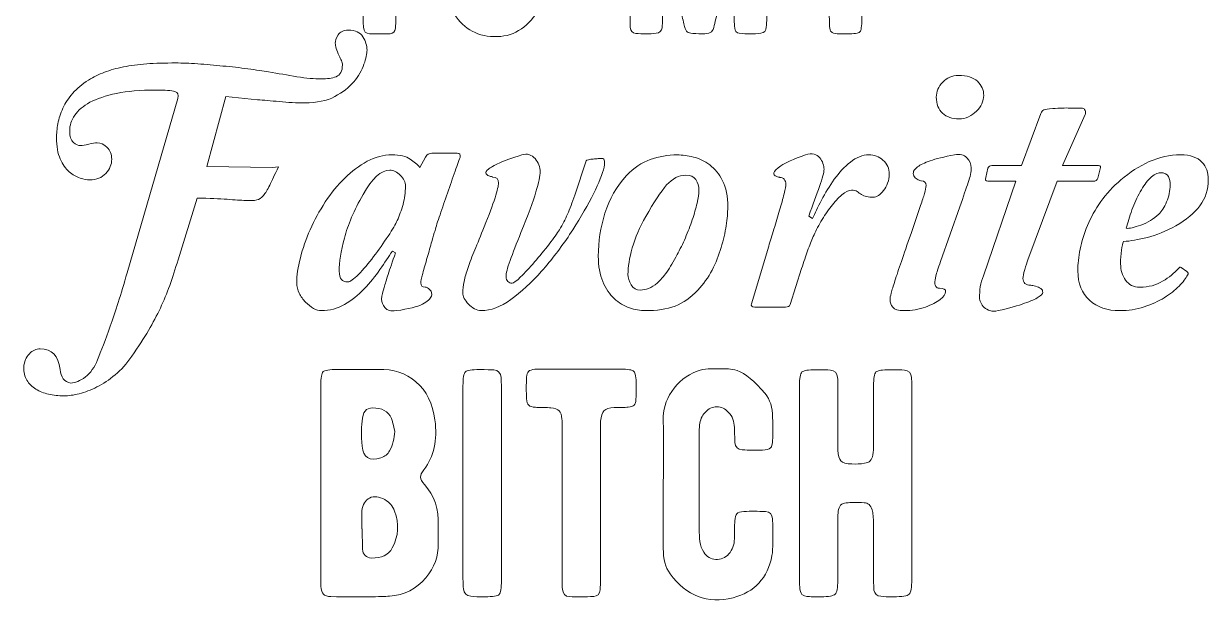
# Model space of a CAD drawing. Header units: inches. Extents: x 0.1 to 14.9, y -17.5 to -0.6.
# Drawn here: x 0.06 to 14.94, y -17.5 to -10.21 of the extents above; entities that cross this region are included whole.
import ezdxf

# ---------------------------------------------------------------- set-up
doc = ezdxf.new("R2010")
doc.units = ezdxf.units.IN
doc.header["$MEASUREMENT"] = 0
doc.layers.add('Layer 1', color=7, linetype='Continuous')

# ---------------------------------------------------------------- blocks, each defined once
blk = doc.blocks.new('block 18')
at = {"layer": 'Layer 1', "lineweight": 0}
blk.add_open_spline([(4.326, -8.547), (4.326, -8.49), (4.326, -8.453), (4.325, -8.437), (4.321, -8.395), (4.311, -8.366), (4.294, -8.349), (4.277, -8.332), (4.248, -8.322), (4.206, -8.317), (4.186, -8.316), (4.158, -8.315), (4.123, -8.314), (4.085, -8.314), (4.058, -8.313), (4.042, -8.312), (4.007, -8.31), (3.983, -8.302), (3.969, -8.29), (3.956, -8.277), (3.948, -8.254), (3.946, -8.222), (3.942, -8.146), (3.942, -8.069), (3.946, -7.991), (3.948, -7.961), (3.955, -7.941), (3.968, -7.928), (3.98, -7.917), (4.002, -7.91), (4.034, -7.906), (4.05, -7.905), (4.077, -7.905), (4.115, -7.905), (4.573, -7.903), (4.85, -7.903), (4.948, -7.905), (5.029, -7.905), (5.076, -7.912), (5.092, -7.928), (5.108, -7.944), (5.116, -7.992), (5.118, -8.074), (5.118, -8.144), (5.116, -8.194), (5.114, -8.224), (5.112, -8.255), (5.105, -8.276), (5.094, -8.288), (5.081, -8.301), (5.061, -8.308), (5.031, -8.31), (5.013, -8.313), (4.988, -8.314), (4.955, -8.314), (4.921, -8.314), (4.897, -8.314), (4.881, -8.315), (4.829, -8.319), (4.793, -8.331), (4.773, -8.351), (4.753, -8.371), (4.742, -8.407), (4.737, -8.459), (4.737, -8.475), (4.737, -8.516), (4.737, -8.583), (4.737, -8.583), (4.735, -9.354), (4.735, -9.354), (4.735, -9.671), (4.735, -9.928), (4.735, -10.125), (4.735, -10.185), (4.734, -10.231), (4.732, -10.262), (4.728, -10.307), (4.704, -10.33), (4.663, -10.333), (4.573, -10.337), (4.486, -10.338), (4.404, -10.334), (4.359, -10.332), (4.334, -10.305), (4.33, -10.253), (4.327, -10.233), (4.326, -10.196), (4.326, -10.143), (4.326, -10.009), (4.326, -9.741), (4.326, -9.338), (4.326, -9.338), (4.326, -8.547), (4.326, -8.547)], degree=3, knots=[0, 0, 0, 0, 1, 1, 1, 2, 2, 2, 3, 3, 3, 4, 4, 4, 5, 5, 5, 6, 6, 6, 7, 7, 7, 8, 8, 8, 9, 9, 9, 10, 10, 10, 11, 11, 11, 12, 12, 12, 13, 13, 13, 14, 14, 14, 15, 15, 15, 16, 16, 16, 17, 17, 17, 18, 18, 18, 19, 19, 19, 20, 20, 20, 21, 21, 21, 22, 22, 22, 23, 23, 23, 24, 24, 24, 25, 25, 25, 26, 26, 26, 27, 27, 27, 28, 28, 28, 29, 29, 29, 30, 30, 30, 31, 31, 31, 31], dxfattribs=at)
blk = doc.blocks.new('block 19')
at = {"layer": 'Layer 1', "lineweight": 0}
for points, knots in [([(6.589, -8.547), (6.589, -9.088), (6.589, -9.47), (6.589, -9.693), (6.589, -9.728), (6.577, -9.818), (6.553, -9.962), (6.547, -9.989), (6.536, -10.019), (6.518, -10.05), (6.381, -10.27), (6.198, -10.377), (5.968, -10.37), (5.734, -10.363), (5.561, -10.256), (5.451, -10.049), (5.41, -9.973), (5.39, -9.881), (5.39, -9.771), (5.39, -9.771), (5.39, -9.119), (5.39, -9.119), (5.39, -8.712), (5.39, -8.498), (5.39, -8.478), (5.385, -8.273), (5.482, -8.098), (5.681, -7.954), (5.721, -7.924), (5.762, -7.906), (5.804, -7.899), (5.943, -7.879), (6.065, -7.88), (6.171, -7.903), (6.25, -7.92), (6.325, -7.963), (6.398, -8.031), (6.47, -8.1), (6.518, -8.174), (6.541, -8.253), (6.573, -8.358), (6.589, -8.456), (6.589, -8.547)], [0, 0, 0, 0, 1, 1, 1, 2, 2, 2, 3, 3, 3, 4, 4, 4, 5, 5, 5, 6, 6, 6, 7, 7, 7, 8, 8, 8, 9, 9, 9, 10, 10, 10, 11, 11, 11, 12, 12, 12, 13, 13, 13, 14, 14, 14, 14]), ([(6.132, -9.835), (6.147, -9.803), (6.154, -9.758), (6.154, -9.702), (6.154, -9.117), (6.154, -8.727), (6.154, -8.532), (6.153, -8.487), (6.147, -8.447), (6.137, -8.412), (6.11, -8.328), (6.05, -8.291), (5.958, -8.298), (5.867, -8.305), (5.815, -8.353), (5.802, -8.442), (5.799, -8.461), (5.797, -8.497), (5.797, -8.55), (5.797, -8.55), (5.797, -9.678), (5.797, -9.678), (5.797, -9.748), (5.803, -9.798), (5.816, -9.827), (5.843, -9.898), (5.895, -9.934), (5.971, -9.935), (6.048, -9.938), (6.102, -9.904), (6.132, -9.835)], [0, 0, 0, 0, 1, 1, 1, 2, 2, 2, 3, 3, 3, 4, 4, 4, 5, 5, 5, 6, 6, 6, 7, 7, 7, 8, 8, 8, 9, 9, 9, 10, 10, 10, 10])]:
    blk.add_open_spline(points, degree=3, knots=knots, dxfattribs=at)
blk = doc.blocks.new('block 20')
at = {"layer": 'Layer 1', "lineweight": 0}
blk.add_open_spline([(7.676, -9.127), (7.676, -8.597), (7.676, -8.256), (7.676, -8.104), (7.676, -8.052), (7.678, -8.012), (7.681, -7.982), (7.687, -7.937), (7.71, -7.915), (7.752, -7.915), (7.87, -7.912), (8.011, -7.912), (8.175, -7.915), (8.215, -7.915), (8.24, -7.937), (8.249, -7.981), (8.265, -8.049), (8.282, -8.129), (8.3, -8.221), (8.316, -8.3), (8.345, -8.451), (8.389, -8.676), (8.427, -8.865), (8.456, -9.016), (8.479, -9.129), (8.482, -9.148), (8.491, -9.178), (8.506, -9.22), (8.513, -9.24), (8.526, -9.251), (8.545, -9.252), (8.565, -9.253), (8.582, -9.24), (8.594, -9.213), (8.596, -9.208), (8.598, -9.199), (8.601, -9.186), (8.618, -9.094), (8.645, -8.944), (8.684, -8.738), (8.72, -8.544), (8.748, -8.395), (8.768, -8.29), (8.775, -8.252), (8.784, -8.203), (8.797, -8.143), (8.812, -8.065), (8.821, -8.016), (8.824, -7.996), (8.835, -7.942), (8.867, -7.914), (8.919, -7.913), (9.075, -7.911), (9.207, -7.911), (9.313, -7.913), (9.359, -7.914), (9.384, -7.941), (9.389, -7.992), (9.391, -8.013), (9.392, -8.049), (9.392, -8.101), (9.392, -8.822), (9.392, -9.498), (9.392, -10.13), (9.392, -10.18), (9.39, -10.222), (9.387, -10.253), (9.382, -10.297), (9.36, -10.322), (9.319, -10.328), (9.231, -10.339), (9.141, -10.339), (9.047, -10.328), (9.012, -10.323), (8.993, -10.301), (8.99, -10.262), (8.986, -10.232), (8.985, -10.196), (8.985, -10.153), (8.983, -10.096), (8.983, -10.021), (8.983, -9.928), (8.983, -9.807), (8.983, -9.732), (8.983, -9.704), (8.983, -9.622), (8.972, -9.556), (8.949, -9.504), (8.946, -9.496), (8.938, -9.492), (8.927, -9.492), (8.918, -9.491), (8.911, -9.495), (8.905, -9.502), (8.89, -9.519), (8.878, -9.553), (8.868, -9.604), (8.859, -9.647), (8.846, -9.707), (8.831, -9.785), (8.814, -9.868), (8.801, -9.928), (8.794, -9.964), (8.769, -10.079), (8.749, -10.167), (8.734, -10.229), (8.725, -10.27), (8.713, -10.297), (8.697, -10.309), (8.682, -10.322), (8.655, -10.33), (8.614, -10.333), (8.564, -10.335), (8.513, -10.334), (8.464, -10.331), (8.431, -10.329), (8.407, -10.322), (8.393, -10.311), (8.379, -10.299), (8.369, -10.277), (8.361, -10.245), (8.349, -10.198), (8.335, -10.139), (8.318, -10.065), (8.296, -9.97), (8.282, -9.91), (8.276, -9.886), (8.239, -9.725), (8.21, -9.602), (8.188, -9.516), (8.183, -9.495), (8.171, -9.465), (8.154, -9.428), (8.148, -9.412), (8.136, -9.407), (8.121, -9.413), (8.11, -9.416), (8.104, -9.422), (8.1, -9.43), (8.09, -9.45), (8.085, -9.49), (8.085, -9.55), (8.085, -9.606), (8.085, -9.704), (8.085, -9.842), (8.085, -9.967), (8.084, -10.065), (8.083, -10.136), (8.083, -10.185), (8.082, -10.226), (8.078, -10.258), (8.073, -10.3), (8.048, -10.323), (8.006, -10.328), (7.921, -10.338), (7.835, -10.338), (7.747, -10.329), (7.706, -10.325), (7.684, -10.3), (7.679, -10.256), (7.677, -10.232), (7.676, -10.191), (7.676, -10.135), (7.676, -10.135), (7.676, -9.127), (7.676, -9.127)], degree=3, knots=[0, 0, 0, 0, 1, 1, 1, 2, 2, 2, 3, 3, 3, 4, 4, 4, 5, 5, 5, 6, 6, 6, 7, 7, 7, 8, 8, 8, 9, 9, 9, 10, 10, 10, 11, 11, 11, 12, 12, 12, 13, 13, 13, 14, 14, 14, 15, 15, 15, 16, 16, 16, 17, 17, 17, 18, 18, 18, 19, 19, 19, 20, 20, 20, 21, 21, 21, 22, 22, 22, 23, 23, 23, 24, 24, 24, 25, 25, 25, 26, 26, 26, 27, 27, 27, 28, 28, 28, 29, 29, 29, 30, 30, 30, 31, 31, 31, 32, 32, 32, 33, 33, 33, 34, 34, 34, 35, 35, 35, 36, 36, 36, 37, 37, 37, 38, 38, 38, 39, 39, 39, 40, 40, 40, 41, 41, 41, 42, 42, 42, 43, 43, 43, 44, 44, 44, 45, 45, 45, 46, 46, 46, 47, 47, 47, 48, 48, 48, 49, 49, 49, 50, 50, 50, 51, 51, 51, 52, 52, 52, 53, 53, 53, 54, 54, 54, 55, 55, 55, 55], dxfattribs=at)
blk = doc.blocks.new('block 21')
at = {"layer": 'Layer 1', "lineweight": 0}
blk.add_open_spline([(10.178, -9.82), (10.178, -9.642), (10.178, -9.547), (10.178, -9.535), (10.182, -9.423), (10.16, -9.303), (10.114, -9.176), (10.072, -9.063), (10.036, -8.961), (10.004, -8.868), (9.923, -8.636), (9.834, -8.379), (9.737, -8.097), (9.723, -8.057), (9.712, -8.017), (9.703, -7.979), (9.7, -7.965), (9.702, -7.952), (9.71, -7.94), (9.718, -7.928), (9.729, -7.92), (9.744, -7.918), (9.862, -7.906), (9.975, -7.906), (10.082, -7.92), (10.116, -7.924), (10.14, -7.949), (10.155, -7.994), (10.173, -8.048), (10.197, -8.125), (10.229, -8.226), (10.237, -8.249), (10.249, -8.289), (10.266, -8.344), (10.282, -8.394), (10.294, -8.433), (10.303, -8.461), (10.31, -8.483), (10.318, -8.504), (10.327, -8.523), (10.341, -8.55), (10.358, -8.564), (10.378, -8.564), (10.399, -8.564), (10.414, -8.55), (10.423, -8.522), (10.438, -8.477), (10.457, -8.418), (10.479, -8.346), (10.509, -8.256), (10.528, -8.198), (10.537, -8.172), (10.569, -8.07), (10.59, -8.005), (10.599, -7.977), (10.614, -7.937), (10.642, -7.916), (10.682, -7.916), (10.806, -7.914), (10.906, -7.914), (10.981, -7.916), (11.004, -7.917), (11.021, -7.926), (11.032, -7.943), (11.043, -7.959), (11.047, -7.979), (11.042, -8.003), (11.04, -8.018), (11.034, -8.04), (11.024, -8.069), (10.822, -8.65), (10.684, -9.044), (10.611, -9.25), (10.594, -9.299), (10.586, -9.357), (10.586, -9.425), (10.586, -9.776), (10.586, -10.016), (10.586, -10.145), (10.586, -10.24), (10.578, -10.295), (10.562, -10.311), (10.545, -10.328), (10.49, -10.336), (10.396, -10.336), (10.336, -10.336), (10.295, -10.335), (10.275, -10.334), (10.241, -10.331), (10.217, -10.323), (10.204, -10.311), (10.19, -10.298), (10.182, -10.276), (10.18, -10.243), (10.179, -10.22), (10.178, -10.157), (10.178, -10.052), (10.178, -10.052), (10.178, -9.82), (10.178, -9.82)], degree=3, knots=[0, 0, 0, 0, 1, 1, 1, 2, 2, 2, 3, 3, 3, 4, 4, 4, 5, 5, 5, 6, 6, 6, 7, 7, 7, 8, 8, 8, 9, 9, 9, 10, 10, 10, 11, 11, 11, 12, 12, 12, 13, 13, 13, 14, 14, 14, 15, 15, 15, 16, 16, 16, 17, 17, 17, 18, 18, 18, 19, 19, 19, 20, 20, 20, 21, 21, 21, 22, 22, 22, 23, 23, 23, 24, 24, 24, 25, 25, 25, 26, 26, 26, 27, 27, 27, 28, 28, 28, 29, 29, 29, 30, 30, 30, 31, 31, 31, 32, 32, 32, 33, 33, 33, 33], dxfattribs=at)
blk = doc.blocks.new('block 17')
at = {"layer": 'Layer 1'}
for name in ['block 19', 'block 18', 'block 20', 'block 21']:
    blk.add_blockref(name, (0, 0), dxfattribs=at)
blk = doc.blocks.new('block 23')
at = {"layer": 'Layer 1', "lineweight": 0}
blk.add_open_spline([(2.002, -13.171), (1.966, -13.29), (1.931, -13.399), (1.897, -13.496), (1.862, -13.593), (1.823, -13.687), (1.78, -13.778), (1.737, -13.869), (1.687, -13.963), (1.63, -14.06), (1.574, -14.156), (1.503, -14.265), (1.42, -14.384), (1.357, -14.476), (1.288, -14.554), (1.212, -14.617), (1.136, -14.679), (1.06, -14.73), (0.984, -14.769), (0.907, -14.808), (0.834, -14.836), (0.762, -14.854), (0.69, -14.872), (0.626, -14.881), (0.57, -14.881), (0.501, -14.881), (0.437, -14.874), (0.377, -14.861), (0.317, -14.847), (0.264, -14.826), (0.216, -14.796), (0.168, -14.766), (0.131, -14.729), (0.104, -14.684), (0.077, -14.639), (0.064, -14.585), (0.064, -14.523), (0.07, -14.451), (0.094, -14.394), (0.135, -14.353), (0.177, -14.311), (0.222, -14.29), (0.27, -14.29), (0.419, -14.29), (0.502, -14.377), (0.52, -14.55), (0.526, -14.597), (0.54, -14.636), (0.561, -14.666), (0.581, -14.696), (0.613, -14.714), (0.655, -14.72), (0.711, -14.72), (0.772, -14.694), (0.838, -14.644), (0.904, -14.593), (0.954, -14.521), (0.99, -14.429), (1.035, -14.318), (1.089, -14.177), (1.151, -14.004), (1.214, -13.831), (1.284, -13.608), (1.362, -13.337), (1.362, -13.337), (1.997, -11.148), (1.997, -11.148), (2.012, -11.1), (2, -11.071), (1.961, -11.059), (1.923, -11.047), (1.841, -11.041), (1.715, -11.041), (1.527, -11.041), (1.365, -11.055), (1.23, -11.083), (1.094, -11.112), (0.983, -11.149), (0.896, -11.195), (0.81, -11.241), (0.746, -11.296), (0.704, -11.358), (0.662, -11.421), (0.641, -11.487), (0.641, -11.555), (0.641, -11.624), (0.657, -11.672), (0.688, -11.699), (0.719, -11.725), (0.75, -11.739), (0.78, -11.739), (0.804, -11.739), (0.837, -11.733), (0.881, -11.721), (0.924, -11.709), (0.959, -11.703), (0.986, -11.703), (1.031, -11.703), (1.072, -11.723), (1.111, -11.761), (1.15, -11.8), (1.169, -11.849), (1.169, -11.909), (1.169, -11.975), (1.145, -12.034), (1.095, -12.088), (1.046, -12.142), (0.978, -12.169), (0.892, -12.169), (0.859, -12.169), (0.819, -12.161), (0.771, -12.146), (0.723, -12.131), (0.678, -12.104), (0.634, -12.066), (0.591, -12.027), (0.554, -11.973), (0.523, -11.904), (0.491, -11.836), (0.476, -11.748), (0.476, -11.64), (0.476, -11.587), (0.481, -11.528), (0.493, -11.464), (0.505, -11.4), (0.526, -11.335), (0.556, -11.269), (0.586, -11.203), (0.627, -11.141), (0.679, -11.081), (0.731, -11.021), (0.798, -10.966), (0.878, -10.915), (0.941, -10.877), (1.007, -10.844), (1.078, -10.817), (1.148, -10.79), (1.227, -10.768), (1.315, -10.75), (1.403, -10.732), (1.5, -10.719), (1.608, -10.712), (1.715, -10.704), (1.838, -10.701), (1.975, -10.701), (2.052, -10.701), (2.143, -10.704), (2.248, -10.712), (2.352, -10.719), (2.458, -10.728), (2.566, -10.739), (2.673, -10.749), (2.778, -10.761), (2.879, -10.774), (2.98, -10.788), (3.067, -10.801), (3.139, -10.812), (3.258, -10.833), (3.376, -10.853), (3.494, -10.873), (3.612, -10.892), (3.714, -10.902), (3.801, -10.902), (3.873, -10.902), (3.934, -10.892), (3.987, -10.873), (4.039, -10.853), (4.065, -10.803), (4.065, -10.723), (4.065, -10.708), (4.061, -10.691), (4.052, -10.671), (4.043, -10.652), (4.034, -10.632), (4.025, -10.611), (3.992, -10.539), (3.976, -10.487), (3.976, -10.454), (3.976, -10.425), (3.987, -10.389), (4.011, -10.349), (4.035, -10.309), (4.078, -10.289), (4.141, -10.289), (4.228, -10.289), (4.288, -10.316), (4.322, -10.372), (4.357, -10.427), (4.374, -10.483), (4.374, -10.539), (4.374, -10.584), (4.361, -10.644), (4.336, -10.718), (4.31, -10.793), (4.268, -10.866), (4.208, -10.938), (4.149, -11.009), (4.069, -11.071), (3.969, -11.123), (3.869, -11.176), (3.744, -11.202), (3.595, -11.202), (3.488, -11.202), (3.38, -11.197), (3.273, -11.186), (3.165, -11.176), (3.074, -11.168), (3, -11.162), (3, -11.162), (2.601, -11.121), (2.601, -11.121), (2.601, -11.121), (2.364, -12.003), (2.364, -12.003), (2.364, -12.003), (3.188, -12.012), (3.188, -12.012), (3.188, -12.012), (3.264, -12.007), (3.264, -12.007), (3.216, -12.103), (3.179, -12.179), (3.152, -12.236), (3.125, -12.292), (3.099, -12.336), (3.074, -12.365), (3.048, -12.395), (3.02, -12.414), (2.989, -12.421), (2.957, -12.429), (2.912, -12.431), (2.852, -12.428), (2.792, -12.425), (2.714, -12.42), (2.617, -12.412), (2.52, -12.405), (2.396, -12.4), (2.243, -12.397), (2.243, -12.397), (2.002, -13.171), (2.002, -13.171)], degree=3, knots=[0, 0, 0, 0, 1, 1, 1, 2, 2, 2, 3, 3, 3, 4, 4, 4, 5, 5, 5, 6, 6, 6, 7, 7, 7, 8, 8, 8, 9, 9, 9, 10, 10, 10, 11, 11, 11, 12, 12, 12, 13, 13, 13, 14, 14, 14, 15, 15, 15, 16, 16, 16, 17, 17, 17, 18, 18, 18, 19, 19, 19, 20, 20, 20, 21, 21, 21, 22, 22, 22, 23, 23, 23, 24, 24, 24, 25, 25, 25, 26, 26, 26, 27, 27, 27, 28, 28, 28, 29, 29, 29, 30, 30, 30, 31, 31, 31, 32, 32, 32, 33, 33, 33, 34, 34, 34, 35, 35, 35, 36, 36, 36, 37, 37, 37, 38, 38, 38, 39, 39, 39, 40, 40, 40, 41, 41, 41, 42, 42, 42, 43, 43, 43, 44, 44, 44, 45, 45, 45, 46, 46, 46, 47, 47, 47, 48, 48, 48, 49, 49, 49, 50, 50, 50, 51, 51, 51, 52, 52, 52, 53, 53, 53, 54, 54, 54, 55, 55, 55, 56, 56, 56, 57, 57, 57, 58, 58, 58, 59, 59, 59, 60, 60, 60, 61, 61, 61, 62, 62, 62, 63, 63, 63, 64, 64, 64, 65, 65, 65, 66, 66, 66, 67, 67, 67, 68, 68, 68, 69, 69, 69, 70, 70, 70, 71, 71, 71, 72, 72, 72, 73, 73, 73, 74, 74, 74, 75, 75, 75, 76, 76, 76, 77, 77, 77, 78, 78, 78, 79, 79, 79, 80, 80, 80, 80], dxfattribs=at)
blk = doc.blocks.new('block 24')
at = {"layer": 'Layer 1', "lineweight": 0}
for points, knots in [([(5.506, -11.833), (5.539, -11.833), (5.551, -11.851), (5.542, -11.887), (5.524, -11.934), (5.499, -12.003), (5.468, -12.092), (5.437, -12.182), (5.405, -12.274), (5.372, -12.37), (5.339, -12.465), (5.308, -12.555), (5.28, -12.638), (5.252, -12.722), (5.233, -12.782), (5.224, -12.818), (5.218, -12.835), (5.206, -12.876), (5.188, -12.941), (5.17, -13.005), (5.151, -13.073), (5.13, -13.144), (5.109, -13.216), (5.091, -13.282), (5.074, -13.343), (5.058, -13.405), (5.05, -13.444), (5.05, -13.462), (5.05, -13.498), (5.068, -13.516), (5.103, -13.516), (5.121, -13.516), (5.141, -13.527), (5.164, -13.549), (5.186, -13.572), (5.192, -13.599), (5.182, -13.63), (5.171, -13.661), (5.134, -13.694), (5.07, -13.728), (5.006, -13.763), (4.896, -13.79), (4.741, -13.811), (4.672, -13.82), (4.624, -13.807), (4.598, -13.773), (4.571, -13.739), (4.557, -13.704), (4.557, -13.668), (4.557, -13.653), (4.56, -13.635), (4.564, -13.614), (4.568, -13.593), (4.577, -13.562), (4.589, -13.52), (4.601, -13.478), (4.618, -13.423), (4.64, -13.355), (4.662, -13.286), (4.693, -13.196), (4.732, -13.086), (4.732, -13.086), (4.692, -13.064), (4.692, -13.064), (4.647, -13.132), (4.595, -13.209), (4.537, -13.294), (4.479, -13.379), (4.413, -13.461), (4.338, -13.538), (4.263, -13.616), (4.181, -13.681), (4.092, -13.733), (4.002, -13.785), (3.905, -13.811), (3.801, -13.811), (3.771, -13.811), (3.738, -13.801), (3.702, -13.782), (3.667, -13.763), (3.633, -13.737), (3.602, -13.704), (3.57, -13.671), (3.544, -13.634), (3.523, -13.592), (3.503, -13.55), (3.492, -13.507), (3.492, -13.462), (3.492, -13.37), (3.507, -13.265), (3.537, -13.149), (3.567, -13.032), (3.608, -12.915), (3.66, -12.795), (3.712, -12.676), (3.776, -12.559), (3.85, -12.446), (3.925, -12.333), (4.006, -12.233), (4.094, -12.146), (4.182, -12.06), (4.276, -11.99), (4.376, -11.936), (4.476, -11.882), (4.58, -11.855), (4.687, -11.855), (4.789, -11.855), (4.865, -11.872), (4.915, -11.907), (4.966, -11.941), (5.006, -11.976), (5.036, -12.012), (5.036, -12.012), (5.108, -11.882), (5.108, -11.882), (5.129, -11.849), (5.156, -11.833), (5.188, -11.833), (5.188, -11.833), (5.506, -11.833), (5.506, -11.833)], [0, 0, 0, 0, 1, 1, 1, 2, 2, 2, 3, 3, 3, 4, 4, 4, 5, 5, 5, 6, 6, 6, 7, 7, 7, 8, 8, 8, 9, 9, 9, 10, 10, 10, 11, 11, 11, 12, 12, 12, 13, 13, 13, 14, 14, 14, 15, 15, 15, 16, 16, 16, 17, 17, 17, 18, 18, 18, 19, 19, 19, 20, 20, 20, 21, 21, 21, 22, 22, 22, 23, 23, 23, 24, 24, 24, 25, 25, 25, 26, 26, 26, 27, 27, 27, 28, 28, 28, 29, 29, 29, 30, 30, 30, 31, 31, 31, 32, 32, 32, 33, 33, 33, 34, 34, 34, 35, 35, 35, 36, 36, 36, 37, 37, 37, 38, 38, 38, 39, 39, 39, 40, 40, 40, 40]), ([(4.025, -13.314), (4.025, -13.365), (4.034, -13.4), (4.052, -13.42), (4.069, -13.439), (4.096, -13.449), (4.132, -13.449), (4.162, -13.449), (4.207, -13.417), (4.269, -13.355), (4.33, -13.292), (4.392, -13.218), (4.457, -13.133), (4.521, -13.048), (4.581, -12.962), (4.638, -12.876), (4.695, -12.789), (4.733, -12.724), (4.754, -12.679), (4.781, -12.619), (4.805, -12.552), (4.826, -12.477), (4.847, -12.403), (4.857, -12.327), (4.857, -12.249), (4.857, -12.198), (4.836, -12.152), (4.792, -12.11), (4.749, -12.069), (4.705, -12.048), (4.66, -12.048), (4.55, -12.048), (4.438, -12.149), (4.325, -12.352), (4.211, -12.552), (4.133, -12.735), (4.09, -12.9), (4.046, -13.066), (4.025, -13.204), (4.025, -13.314)], [0, 0, 0, 0, 1, 1, 1, 2, 2, 2, 3, 3, 3, 4, 4, 4, 5, 5, 5, 6, 6, 6, 7, 7, 7, 8, 8, 8, 9, 9, 9, 10, 10, 10, 11, 11, 11, 12, 12, 12, 13, 13, 13, 13])]:
    blk.add_open_spline(points, degree=3, knots=knots, dxfattribs=at)
blk = doc.blocks.new('block 25')
at = {"layer": 'Layer 1', "lineweight": 0}
blk.add_open_spline([(7.323, -11.9), (7.362, -11.9), (7.368, -11.947), (7.341, -12.041), (7.314, -12.135), (7.264, -12.253), (7.191, -12.395), (7.118, -12.536), (7.027, -12.69), (6.918, -12.856), (6.809, -13.021), (6.691, -13.175), (6.565, -13.317), (6.438, -13.458), (6.309, -13.576), (6.18, -13.67), (6.05, -13.764), (5.927, -13.811), (5.81, -13.811), (5.781, -13.811), (5.751, -13.803), (5.723, -13.787), (5.695, -13.77), (5.669, -13.751), (5.647, -13.728), (5.625, -13.706), (5.607, -13.682), (5.593, -13.657), (5.58, -13.631), (5.575, -13.61), (5.578, -13.592), (5.578, -13.544), (5.583, -13.495), (5.593, -13.444), (5.604, -13.393), (5.62, -13.335), (5.643, -13.27), (5.665, -13.204), (5.693, -13.13), (5.728, -13.048), (5.762, -12.966), (5.801, -12.87), (5.846, -12.759), (5.906, -12.61), (5.951, -12.489), (5.981, -12.395), (6.01, -12.301), (6.025, -12.239), (6.025, -12.209), (6.025, -12.158), (6, -12.133), (5.949, -12.133), (5.955, -12.133), (5.951, -12.131), (5.936, -12.128), (5.921, -12.125), (5.907, -12.12), (5.893, -12.113), (5.88, -12.105), (5.871, -12.095), (5.866, -12.084), (5.862, -12.072), (5.872, -12.055), (5.898, -12.034), (5.923, -12.013), (5.969, -11.988), (6.034, -11.958), (6.1, -11.928), (6.194, -11.894), (6.316, -11.855), (6.352, -11.843), (6.384, -11.843), (6.412, -11.853), (6.441, -11.863), (6.465, -11.88), (6.484, -11.902), (6.503, -11.925), (6.519, -11.951), (6.531, -11.981), (6.543, -12.01), (6.549, -12.039), (6.549, -12.066), (6.549, -12.116), (6.531, -12.201), (6.495, -12.321), (6.459, -12.44), (6.397, -12.61), (6.307, -12.831), (6.251, -12.968), (6.205, -13.085), (6.171, -13.18), (6.136, -13.276), (6.119, -13.344), (6.119, -13.386), (6.119, -13.41), (6.127, -13.429), (6.144, -13.444), (6.16, -13.459), (6.177, -13.466), (6.195, -13.466), (6.213, -13.466), (6.249, -13.44), (6.303, -13.388), (6.356, -13.336), (6.415, -13.273), (6.477, -13.2), (6.54, -13.127), (6.601, -13.052), (6.661, -12.976), (6.72, -12.9), (6.764, -12.84), (6.791, -12.795), (6.829, -12.73), (6.863, -12.665), (6.891, -12.6), (6.92, -12.536), (6.95, -12.457), (6.983, -12.361), (6.983, -12.361), (7.126, -11.931), (7.126, -11.931), (7.129, -11.925), (7.139, -11.92), (7.155, -11.916), (7.172, -11.911), (7.191, -11.908), (7.214, -11.907), (7.236, -11.905), (7.258, -11.904), (7.278, -11.902), (7.299, -11.901), (7.314, -11.9), (7.323, -11.9)], degree=3, knots=[0, 0, 0, 0, 1, 1, 1, 2, 2, 2, 3, 3, 3, 4, 4, 4, 5, 5, 5, 6, 6, 6, 7, 7, 7, 8, 8, 8, 9, 9, 9, 10, 10, 10, 11, 11, 11, 12, 12, 12, 13, 13, 13, 14, 14, 14, 15, 15, 15, 16, 16, 16, 17, 17, 17, 18, 18, 18, 19, 19, 19, 20, 20, 20, 21, 21, 21, 22, 22, 22, 23, 23, 23, 24, 24, 24, 25, 25, 25, 26, 26, 26, 27, 27, 27, 28, 28, 28, 29, 29, 29, 30, 30, 30, 31, 31, 31, 32, 32, 32, 33, 33, 33, 34, 34, 34, 35, 35, 35, 36, 36, 36, 37, 37, 37, 38, 38, 38, 39, 39, 39, 40, 40, 40, 41, 41, 41, 42, 42, 42, 43, 43, 43, 44, 44, 44, 44], dxfattribs=at)
blk = doc.blocks.new('block 26')
at = {"layer": 'Layer 1', "lineweight": 0}
for points, knots in [([(7.869, -13.811), (7.804, -13.811), (7.736, -13.799), (7.668, -13.775), (7.599, -13.751), (7.536, -13.713), (7.478, -13.659), (7.419, -13.605), (7.372, -13.534), (7.334, -13.446), (7.297, -13.358), (7.278, -13.252), (7.278, -13.126), (7.278, -12.944), (7.306, -12.765), (7.361, -12.587), (7.416, -12.41), (7.507, -12.252), (7.632, -12.115), (7.724, -12.019), (7.824, -11.952), (7.93, -11.913), (8.036, -11.875), (8.15, -11.855), (8.272, -11.855), (8.332, -11.855), (8.398, -11.864), (8.471, -11.882), (8.544, -11.9), (8.613, -11.933), (8.677, -11.981), (8.741, -12.028), (8.795, -12.095), (8.838, -12.18), (8.881, -12.265), (8.903, -12.376), (8.903, -12.513), (8.903, -12.579), (8.896, -12.656), (8.883, -12.744), (8.87, -12.832), (8.849, -12.923), (8.82, -13.019), (8.792, -13.114), (8.754, -13.208), (8.706, -13.301), (8.658, -13.393), (8.599, -13.477), (8.527, -13.552), (8.441, -13.647), (8.345, -13.714), (8.241, -13.753), (8.136, -13.792), (8.012, -13.811), (7.869, -13.811)], [0, 0, 0, 0, 1, 1, 1, 2, 2, 2, 3, 3, 3, 4, 4, 4, 5, 5, 5, 6, 6, 6, 7, 7, 7, 8, 8, 8, 9, 9, 9, 10, 10, 10, 11, 11, 11, 12, 12, 12, 13, 13, 13, 14, 14, 14, 15, 15, 15, 16, 16, 16, 17, 17, 17, 18, 18, 18, 18]), ([(7.807, -13.552), (7.839, -13.552), (7.874, -13.545), (7.91, -13.531), (7.945, -13.518), (7.982, -13.495), (8.019, -13.462), (8.056, -13.429), (8.096, -13.384), (8.138, -13.326), (8.18, -13.267), (8.223, -13.195), (8.268, -13.108), (8.303, -13.043), (8.338, -12.972), (8.371, -12.896), (8.403, -12.82), (8.432, -12.744), (8.458, -12.67), (8.483, -12.595), (8.503, -12.526), (8.518, -12.462), (8.533, -12.398), (8.541, -12.345), (8.541, -12.303), (8.541, -12.249), (8.528, -12.204), (8.503, -12.166), (8.477, -12.129), (8.435, -12.11), (8.375, -12.11), (8.288, -12.11), (8.209, -12.151), (8.136, -12.233), (8.062, -12.316), (7.975, -12.448), (7.874, -12.63), (7.796, -12.764), (7.739, -12.895), (7.704, -13.023), (7.668, -13.152), (7.65, -13.262), (7.65, -13.355), (7.65, -13.399), (7.663, -13.443), (7.69, -13.487), (7.717, -13.53), (7.756, -13.552), (7.807, -13.552)], [0, 0, 0, 0, 1, 1, 1, 2, 2, 2, 3, 3, 3, 4, 4, 4, 5, 5, 5, 6, 6, 6, 7, 7, 7, 8, 8, 8, 9, 9, 9, 10, 10, 10, 11, 11, 11, 12, 12, 12, 13, 13, 13, 14, 14, 14, 15, 15, 15, 16, 16, 16, 16])]:
    blk.add_open_spline(points, degree=3, knots=knots, dxfattribs=at)
blk = doc.blocks.new('block 27')
at = {"layer": 'Layer 1', "lineweight": 0}
blk.add_open_spline([(9.243, -13.766), (9.204, -13.766), (9.191, -13.753), (9.203, -13.726), (9.203, -13.726), (9.418, -13.001), (9.418, -13.001), (9.436, -12.938), (9.457, -12.867), (9.483, -12.786), (9.508, -12.706), (9.532, -12.627), (9.554, -12.551), (9.577, -12.475), (9.595, -12.407), (9.61, -12.345), (9.625, -12.284), (9.633, -12.243), (9.633, -12.222), (9.633, -12.198), (9.626, -12.178), (9.612, -12.162), (9.599, -12.145), (9.58, -12.137), (9.557, -12.137), (9.551, -12.137), (9.536, -12.133), (9.512, -12.124), (9.488, -12.115), (9.478, -12.1), (9.483, -12.079), (9.487, -12.058), (9.516, -12.029), (9.57, -11.992), (9.624, -11.954), (9.727, -11.909), (9.879, -11.855), (9.921, -11.84), (9.956, -11.837), (9.986, -11.846), (10.016, -11.855), (10.04, -11.87), (10.058, -11.891), (10.076, -11.912), (10.089, -11.936), (10.098, -11.963), (10.107, -11.99), (10.112, -12.013), (10.112, -12.034), (10.112, -12.076), (10.093, -12.148), (10.056, -12.251), (10.018, -12.354), (9.973, -12.479), (9.919, -12.625), (9.919, -12.625), (9.968, -12.652), (9.968, -12.652), (9.995, -12.589), (10.032, -12.513), (10.08, -12.424), (10.128, -12.334), (10.182, -12.247), (10.241, -12.162), (10.301, -12.077), (10.368, -12.004), (10.443, -11.945), (10.517, -11.885), (10.595, -11.855), (10.675, -11.855), (10.741, -11.855), (10.8, -11.878), (10.852, -11.922), (10.904, -11.967), (10.931, -12.025), (10.931, -12.097), (10.931, -12.136), (10.924, -12.173), (10.91, -12.209), (10.897, -12.245), (10.88, -12.276), (10.859, -12.303), (10.838, -12.33), (10.816, -12.351), (10.794, -12.365), (10.772, -12.38), (10.75, -12.388), (10.729, -12.388), (10.667, -12.388), (10.617, -12.376), (10.581, -12.352), (10.564, -12.34), (10.546, -12.328), (10.528, -12.316), (10.51, -12.304), (10.486, -12.298), (10.456, -12.298), (10.42, -12.298), (10.38, -12.318), (10.335, -12.357), (10.291, -12.395), (10.246, -12.444), (10.201, -12.502), (10.156, -12.56), (10.114, -12.624), (10.073, -12.692), (10.033, -12.761), (10.001, -12.824), (9.977, -12.88), (9.953, -12.934), (9.929, -12.994), (9.906, -13.059), (9.882, -13.125), (9.856, -13.199), (9.83, -13.283), (9.83, -13.283), (9.686, -13.735), (9.686, -13.735), (9.677, -13.756), (9.658, -13.766), (9.628, -13.766), (9.628, -13.766), (9.243, -13.766), (9.243, -13.766)], degree=3, knots=[0, 0, 0, 0, 1, 1, 1, 2, 2, 2, 3, 3, 3, 4, 4, 4, 5, 5, 5, 6, 6, 6, 7, 7, 7, 8, 8, 8, 9, 9, 9, 10, 10, 10, 11, 11, 11, 12, 12, 12, 13, 13, 13, 14, 14, 14, 15, 15, 15, 16, 16, 16, 17, 17, 17, 18, 18, 18, 19, 19, 19, 20, 20, 20, 21, 21, 21, 22, 22, 22, 23, 23, 23, 24, 24, 24, 25, 25, 25, 26, 26, 26, 27, 27, 27, 28, 28, 28, 29, 29, 29, 30, 30, 30, 31, 31, 31, 32, 32, 32, 33, 33, 33, 34, 34, 34, 35, 35, 35, 36, 36, 36, 37, 37, 37, 38, 38, 38, 39, 39, 39, 40, 40, 40, 41, 41, 41, 41], dxfattribs=at)
blk = doc.blocks.new('block 28')
at = {"layer": 'Layer 1', "lineweight": 0}
for points, knots in [([(11.799, -10.857), (11.906, -10.857), (11.986, -10.882), (12.038, -10.931), (12.09, -10.98), (12.117, -11.039), (12.117, -11.108), (12.117, -11.144), (12.108, -11.179), (12.092, -11.213), (12.076, -11.247), (12.053, -11.279), (12.025, -11.307), (11.996, -11.335), (11.964, -11.358), (11.926, -11.376), (11.889, -11.394), (11.85, -11.403), (11.808, -11.403), (11.721, -11.403), (11.652, -11.379), (11.6, -11.332), (11.547, -11.284), (11.521, -11.217), (11.521, -11.13), (11.521, -11.062), (11.548, -10.999), (11.602, -10.942), (11.656, -10.886), (11.721, -10.857), (11.799, -10.857)], [0, 0, 0, 0, 1, 1, 1, 2, 2, 2, 3, 3, 3, 4, 4, 4, 5, 5, 5, 6, 6, 6, 7, 7, 7, 8, 8, 8, 9, 9, 9, 10, 10, 10, 10]), ([(11.562, -13.529), (11.615, -13.529), (11.641, -13.544), (11.638, -13.574), (11.635, -13.604), (11.612, -13.636), (11.568, -13.67), (11.525, -13.704), (11.464, -13.737), (11.385, -13.766), (11.306, -13.796), (11.215, -13.811), (11.114, -13.811), (11.045, -13.811), (10.999, -13.797), (10.975, -13.769), (10.951, -13.74), (10.94, -13.71), (10.94, -13.677), (10.94, -13.656), (10.945, -13.627), (10.955, -13.59), (10.966, -13.552), (10.981, -13.501), (11.002, -13.435), (11.023, -13.37), (11.05, -13.289), (11.083, -13.193), (11.116, -13.098), (11.156, -12.982), (11.204, -12.844), (11.204, -12.844), (11.324, -12.491), (11.324, -12.491), (11.345, -12.431), (11.362, -12.381), (11.374, -12.341), (11.386, -12.301), (11.392, -12.267), (11.392, -12.24), (11.392, -12.201), (11.372, -12.182), (11.333, -12.182), (11.324, -12.182), (11.311, -12.177), (11.293, -12.169), (11.275, -12.16), (11.26, -12.147), (11.248, -12.131), (11.236, -12.114), (11.231, -12.095), (11.233, -12.075), (11.234, -12.054), (11.252, -12.031), (11.286, -12.005), (11.321, -11.98), (11.374, -11.954), (11.445, -11.929), (11.517, -11.904), (11.618, -11.879), (11.75, -11.855), (11.818, -11.84), (11.87, -11.852), (11.906, -11.891), (11.942, -11.93), (11.96, -11.972), (11.96, -12.016), (11.96, -12.067), (11.947, -12.129), (11.922, -12.202), (11.897, -12.275), (11.862, -12.377), (11.817, -12.509), (11.817, -12.509), (11.575, -13.193), (11.575, -13.193), (11.545, -13.277), (11.526, -13.337), (11.517, -13.375), (11.508, -13.412), (11.503, -13.443), (11.503, -13.466), (11.503, -13.481), (11.507, -13.496), (11.515, -13.509), (11.522, -13.522), (11.538, -13.529), (11.562, -13.529)], [0, 0, 0, 0, 1, 1, 1, 2, 2, 2, 3, 3, 3, 4, 4, 4, 5, 5, 5, 6, 6, 6, 7, 7, 7, 8, 8, 8, 9, 9, 9, 10, 10, 10, 11, 11, 11, 12, 12, 12, 13, 13, 13, 14, 14, 14, 15, 15, 15, 16, 16, 16, 17, 17, 17, 18, 18, 18, 19, 19, 19, 20, 20, 20, 21, 21, 21, 22, 22, 22, 23, 23, 23, 24, 24, 24, 25, 25, 25, 26, 26, 26, 27, 27, 27, 28, 28, 28, 29, 29, 29, 29])]:
    blk.add_open_spline(points, degree=3, knots=knots, dxfattribs=at)
blk = doc.blocks.new('block 29')
at = {"layer": 'Layer 1', "lineweight": 0}
blk.add_open_spline([(13.106, -11.99), (13.106, -11.99), (13.558, -11.99), (13.558, -11.99), (13.582, -11.99), (13.589, -12.003), (13.58, -12.03), (13.58, -12.03), (13.549, -12.146), (13.549, -12.146), (13.54, -12.173), (13.52, -12.186), (13.491, -12.186), (13.491, -12.186), (13.039, -12.186), (13.039, -12.186), (13.039, -12.186), (12.672, -13.171), (12.672, -13.171), (12.66, -13.207), (12.646, -13.249), (12.631, -13.296), (12.616, -13.344), (12.609, -13.381), (12.609, -13.408), (12.609, -13.432), (12.617, -13.452), (12.634, -13.469), (12.65, -13.485), (12.675, -13.493), (12.707, -13.493), (12.722, -13.493), (12.742, -13.497), (12.768, -13.505), (12.793, -13.512), (12.815, -13.522), (12.833, -13.534), (12.851, -13.546), (12.859, -13.561), (12.857, -13.581), (12.856, -13.6), (12.837, -13.621), (12.801, -13.643), (12.766, -13.666), (12.708, -13.691), (12.629, -13.719), (12.55, -13.748), (12.439, -13.778), (12.296, -13.811), (12.257, -13.82), (12.223, -13.82), (12.195, -13.811), (12.167, -13.802), (12.143, -13.789), (12.123, -13.771), (12.104, -13.753), (12.089, -13.733), (12.079, -13.71), (12.068, -13.688), (12.063, -13.668), (12.063, -13.65), (12.063, -13.605), (12.067, -13.559), (12.074, -13.511), (12.081, -13.464), (12.094, -13.417), (12.112, -13.373), (12.112, -13.373), (12.519, -12.186), (12.519, -12.186), (12.519, -12.186), (12.17, -12.186), (12.17, -12.186), (12.14, -12.186), (12.131, -12.17), (12.143, -12.137), (12.143, -12.137), (12.17, -12.021), (12.17, -12.021), (12.179, -12), (12.196, -11.99), (12.22, -11.99), (12.22, -11.99), (12.591, -11.99), (12.591, -11.99), (12.591, -11.99), (12.833, -11.336), (12.833, -11.336), (12.842, -11.312), (12.854, -11.297), (12.871, -11.289), (12.887, -11.282), (12.925, -11.276), (12.985, -11.273), (13.068, -11.267), (13.141, -11.265), (13.202, -11.267), (13.263, -11.268), (13.315, -11.269), (13.356, -11.269), (13.371, -11.269), (13.382, -11.279), (13.39, -11.298), (13.397, -11.317), (13.398, -11.335), (13.392, -11.349), (13.392, -11.349), (13.106, -11.99), (13.106, -11.99)], degree=3, knots=[0, 0, 0, 0, 1, 1, 1, 2, 2, 2, 3, 3, 3, 4, 4, 4, 5, 5, 5, 6, 6, 6, 7, 7, 7, 8, 8, 8, 9, 9, 9, 10, 10, 10, 11, 11, 11, 12, 12, 12, 13, 13, 13, 14, 14, 14, 15, 15, 15, 16, 16, 16, 17, 17, 17, 18, 18, 18, 19, 19, 19, 20, 20, 20, 21, 21, 21, 22, 22, 22, 23, 23, 23, 24, 24, 24, 25, 25, 25, 26, 26, 26, 27, 27, 27, 28, 28, 28, 29, 29, 29, 30, 30, 30, 31, 31, 31, 32, 32, 32, 33, 33, 33, 34, 34, 34, 35, 35, 35, 36, 36, 36, 36], dxfattribs=at)
blk = doc.blocks.new('block 30')
at = {"layer": 'Layer 1', "lineweight": 0}
for points, knots in [([(14.668, -13.319), (14.683, -13.331), (14.686, -13.346), (14.677, -13.364), (14.656, -13.405), (14.62, -13.452), (14.569, -13.502), (14.518, -13.553), (14.457, -13.602), (14.383, -13.648), (14.31, -13.694), (14.226, -13.733), (14.131, -13.764), (14.035, -13.795), (13.932, -13.811), (13.822, -13.811), (13.67, -13.811), (13.544, -13.768), (13.446, -13.681), (13.347, -13.595), (13.298, -13.471), (13.298, -13.31), (13.298, -13.226), (13.308, -13.136), (13.327, -13.039), (13.347, -12.942), (13.377, -12.843), (13.419, -12.741), (13.461, -12.64), (13.517, -12.54), (13.587, -12.442), (13.657, -12.343), (13.741, -12.252), (13.84, -12.169), (13.95, -12.073), (14.069, -11.997), (14.195, -11.94), (14.322, -11.884), (14.453, -11.855), (14.587, -11.855), (14.712, -11.855), (14.802, -11.885), (14.856, -11.945), (14.909, -12.004), (14.936, -12.078), (14.936, -12.164), (14.936, -12.289), (14.901, -12.399), (14.831, -12.493), (14.761, -12.587), (14.66, -12.671), (14.529, -12.746), (14.404, -12.815), (14.284, -12.863), (14.171, -12.891), (14.057, -12.92), (13.958, -12.937), (13.871, -12.943), (13.862, -12.964), (13.854, -13), (13.846, -13.052), (13.839, -13.105), (13.835, -13.162), (13.835, -13.225), (13.835, -13.302), (13.856, -13.37), (13.898, -13.428), (13.94, -13.487), (13.999, -13.516), (14.077, -13.516), (14.187, -13.516), (14.283, -13.491), (14.363, -13.442), (14.444, -13.393), (14.51, -13.34), (14.56, -13.283), (14.572, -13.265), (14.584, -13.261), (14.596, -13.27), (14.596, -13.27), (14.668, -13.319), (14.668, -13.319)], [0, 0, 0, 0, 1, 1, 1, 2, 2, 2, 3, 3, 3, 4, 4, 4, 5, 5, 5, 6, 6, 6, 7, 7, 7, 8, 8, 8, 9, 9, 9, 10, 10, 10, 11, 11, 11, 12, 12, 12, 13, 13, 13, 14, 14, 14, 15, 15, 15, 16, 16, 16, 17, 17, 17, 18, 18, 18, 19, 19, 19, 20, 20, 20, 21, 21, 21, 22, 22, 22, 23, 23, 23, 24, 24, 24, 25, 25, 25, 26, 26, 26, 27, 27, 27, 27]), ([(13.907, -12.777), (13.946, -12.78), (14.007, -12.767), (14.09, -12.737), (14.174, -12.707), (14.248, -12.661), (14.314, -12.598), (14.35, -12.565), (14.383, -12.515), (14.413, -12.446), (14.442, -12.377), (14.457, -12.306), (14.457, -12.231), (14.457, -12.195), (14.45, -12.161), (14.435, -12.128), (14.42, -12.095), (14.387, -12.079), (14.336, -12.079), (14.295, -12.079), (14.251, -12.101), (14.207, -12.146), (14.162, -12.191), (14.12, -12.248), (14.081, -12.318), (14.043, -12.389), (14.008, -12.465), (13.978, -12.547), (13.949, -12.629), (13.925, -12.706), (13.907, -12.777)], [0, 0, 0, 0, 1, 1, 1, 2, 2, 2, 3, 3, 3, 4, 4, 4, 5, 5, 5, 6, 6, 6, 7, 7, 7, 8, 8, 8, 9, 9, 9, 10, 10, 10, 10])]:
    blk.add_open_spline(points, degree=3, knots=knots, dxfattribs=at)
blk = doc.blocks.new('block 22')
at = {"layer": 'Layer 1'}
for name in ['block 23', 'block 28', 'block 29', 'block 24', 'block 25', 'block 26', 'block 27', 'block 30']:
    blk.add_blockref(name, (0, 0), dxfattribs=at)
blk = doc.blocks.new('block 32')
at = {"layer": 'Layer 1', "lineweight": 0}
for points, knots in [([(3.794, -15.973), (3.794, -15.245), (3.794, -14.84), (3.794, -14.756), (3.794, -14.655), (3.804, -14.596), (3.824, -14.577), (3.842, -14.56), (3.902, -14.551), (4.003, -14.549), (4.023, -14.549), (4.108, -14.55), (4.259, -14.551), (4.363, -14.551), (4.448, -14.551), (4.516, -14.549), (4.703, -14.541), (4.86, -14.593), (4.989, -14.704), (5.12, -14.818), (5.2, -14.978), (5.227, -15.184), (5.261, -15.435), (5.214, -15.643), (5.088, -15.808), (5.059, -15.845), (5.045, -15.876), (5.047, -15.901), (5.048, -15.926), (5.064, -15.957), (5.096, -15.993), (5.22, -16.133), (5.277, -16.306), (5.269, -16.51), (5.268, -16.564), (5.268, -16.639), (5.269, -16.734), (5.272, -16.893), (5.22, -17.037), (5.112, -17.166), (4.994, -17.306), (4.842, -17.383), (4.657, -17.396), (4.551, -17.404), (4.306, -17.406), (3.921, -17.402), (3.876, -17.401), (3.844, -17.391), (3.826, -17.373), (3.81, -17.354), (3.8, -17.32), (3.796, -17.269), (3.795, -17.251), (3.794, -17.208), (3.794, -17.142), (3.794, -17.142), (3.794, -15.973), (3.794, -15.973)], [0, 0, 0, 0, 1, 1, 1, 2, 2, 2, 3, 3, 3, 4, 4, 4, 5, 5, 5, 6, 6, 6, 7, 7, 7, 8, 8, 8, 9, 9, 9, 10, 10, 10, 11, 11, 11, 12, 12, 12, 13, 13, 13, 14, 14, 14, 15, 15, 15, 16, 16, 16, 17, 17, 17, 18, 18, 18, 19, 19, 19, 19]), ([(4.693, -15.201), (4.663, -15.099), (4.594, -15.044), (4.484, -15.034), (4.432, -15.029), (4.394, -15.036), (4.369, -15.054), (4.342, -15.074), (4.325, -15.109), (4.317, -15.16), (4.301, -15.259), (4.3, -15.376), (4.313, -15.512), (4.326, -15.656), (4.404, -15.705), (4.548, -15.659), (4.599, -15.641), (4.636, -15.612), (4.657, -15.571), (4.698, -15.498), (4.72, -15.417), (4.722, -15.327), (4.705, -15.248), (4.695, -15.207), (4.693, -15.201)], [0, 0, 0, 0, 1, 1, 1, 2, 2, 2, 3, 3, 3, 4, 4, 4, 5, 5, 5, 6, 6, 6, 7, 7, 7, 8, 8, 8, 8]), ([(4.315, -16.549), (4.315, -16.706), (4.316, -16.791), (4.317, -16.804), (4.322, -16.875), (4.361, -16.913), (4.432, -16.917), (4.557, -16.921), (4.643, -16.879), (4.691, -16.79), (4.77, -16.643), (4.78, -16.488), (4.72, -16.327), (4.698, -16.266), (4.657, -16.218), (4.597, -16.184), (4.526, -16.143), (4.462, -16.136), (4.406, -16.164), (4.351, -16.192), (4.319, -16.245), (4.311, -16.325), (4.311, -16.334), (4.311, -16.409), (4.311, -16.549), (4.311, -16.549), (4.315, -16.549), (4.315, -16.549)], [0, 0, 0, 0, 1, 1, 1, 2, 2, 2, 3, 3, 3, 4, 4, 4, 5, 5, 5, 6, 6, 6, 7, 7, 7, 8, 8, 8, 9, 9, 9, 9])]:
    blk.add_open_spline(points, degree=3, knots=knots, dxfattribs=at)
blk = doc.blocks.new('block 33')
at = {"layer": 'Layer 1', "lineweight": 0}
blk.add_open_spline([(6.061, -15.979), (6.061, -16.7), (6.061, -17.105), (6.061, -17.196), (6.061, -17.296), (6.051, -17.357), (6.033, -17.377), (6.013, -17.395), (5.953, -17.404), (5.854, -17.404), (5.777, -17.404), (5.718, -17.402), (5.677, -17.398), (5.622, -17.393), (5.592, -17.362), (5.585, -17.305), (5.581, -17.276), (5.579, -17.233), (5.579, -17.176), (5.579, -16.101), (5.579, -15.294), (5.579, -14.756), (5.579, -14.657), (5.589, -14.598), (5.609, -14.579), (5.628, -14.561), (5.688, -14.551), (5.79, -14.551), (5.87, -14.551), (5.928, -14.553), (5.965, -14.555), (6.021, -14.561), (6.051, -14.592), (6.057, -14.649), (6.059, -14.677), (6.061, -14.724), (6.061, -14.792), (6.061, -14.792), (6.061, -15.979), (6.061, -15.979)], degree=3, knots=[0, 0, 0, 0, 1, 1, 1, 2, 2, 2, 3, 3, 3, 4, 4, 4, 5, 5, 5, 6, 6, 6, 7, 7, 7, 8, 8, 8, 9, 9, 9, 10, 10, 10, 11, 11, 11, 12, 12, 12, 13, 13, 13, 13], dxfattribs=at)
blk = doc.blocks.new('block 34')
at = {"layer": 'Layer 1', "lineweight": 0}
blk.add_open_spline([(6.824, -15.301), (6.824, -15.233), (6.823, -15.19), (6.822, -15.172), (6.818, -15.123), (6.806, -15.088), (6.786, -15.068), (6.766, -15.048), (6.732, -15.036), (6.683, -15.03), (6.659, -15.029), (6.627, -15.028), (6.585, -15.026), (6.54, -15.026), (6.509, -15.026), (6.49, -15.024), (6.449, -15.022), (6.42, -15.013), (6.405, -14.999), (6.389, -14.983), (6.379, -14.956), (6.377, -14.919), (6.373, -14.829), (6.373, -14.738), (6.377, -14.647), (6.379, -14.612), (6.388, -14.588), (6.403, -14.573), (6.417, -14.56), (6.443, -14.551), (6.48, -14.547), (6.499, -14.546), (6.53, -14.545), (6.575, -14.545), (7.114, -14.544), (7.44, -14.544), (7.556, -14.545), (7.65, -14.545), (7.706, -14.555), (7.725, -14.573), (7.743, -14.592), (7.753, -14.649), (7.755, -14.744), (7.755, -14.826), (7.753, -14.885), (7.751, -14.921), (7.748, -14.957), (7.74, -14.982), (7.727, -14.997), (7.712, -15.011), (7.688, -15.02), (7.653, -15.022), (7.632, -15.025), (7.602, -15.026), (7.564, -15.026), (7.524, -15.026), (7.495, -15.027), (7.476, -15.028), (7.415, -15.032), (7.373, -15.046), (7.349, -15.07), (7.326, -15.094), (7.312, -15.136), (7.307, -15.197), (7.307, -15.216), (7.307, -15.264), (7.307, -15.343), (7.307, -15.343), (7.305, -16.249), (7.305, -16.249), (7.305, -16.623), (7.305, -16.925), (7.305, -17.156), (7.305, -17.227), (7.304, -17.281), (7.301, -17.317), (7.296, -17.37), (7.269, -17.398), (7.22, -17.4), (7.114, -17.406), (7.012, -17.406), (6.915, -17.402), (6.862, -17.4), (6.833, -17.368), (6.828, -17.307), (6.825, -17.283), (6.824, -17.24), (6.824, -17.178), (6.824, -17.02), (6.824, -16.705), (6.824, -16.231), (6.824, -16.231), (6.824, -15.301), (6.824, -15.301)], degree=3, knots=[0, 0, 0, 0, 1, 1, 1, 2, 2, 2, 3, 3, 3, 4, 4, 4, 5, 5, 5, 6, 6, 6, 7, 7, 7, 8, 8, 8, 9, 9, 9, 10, 10, 10, 11, 11, 11, 12, 12, 12, 13, 13, 13, 14, 14, 14, 15, 15, 15, 16, 16, 16, 17, 17, 17, 18, 18, 18, 19, 19, 19, 20, 20, 20, 21, 21, 21, 22, 22, 22, 23, 23, 23, 24, 24, 24, 25, 25, 25, 26, 26, 26, 27, 27, 27, 28, 28, 28, 29, 29, 29, 30, 30, 30, 31, 31, 31, 31], dxfattribs=at)
blk = doc.blocks.new('block 35')
at = {"layer": 'Layer 1', "lineweight": 0}
blk.add_open_spline([(8.094, -15.967), (8.096, -15.487), (8.095, -15.227), (8.093, -15.187), (8.087, -15.062), (8.123, -14.941), (8.2, -14.826), (8.281, -14.706), (8.387, -14.622), (8.518, -14.571), (8.568, -14.553), (8.615, -14.543), (8.657, -14.543), (8.774, -14.542), (8.859, -14.542), (8.912, -14.543), (8.949, -14.545), (8.985, -14.551), (9.021, -14.563), (9.122, -14.598), (9.239, -14.694), (9.373, -14.853), (9.434, -14.926), (9.465, -15.026), (9.466, -15.152), (9.469, -15.283), (9.469, -15.378), (9.466, -15.438), (9.465, -15.486), (9.456, -15.518), (9.439, -15.535), (9.421, -15.551), (9.388, -15.56), (9.339, -15.561), (9.254, -15.564), (9.169, -15.563), (9.085, -15.559), (9.029, -15.555), (8.998, -15.525), (8.993, -15.468), (8.993, -15.469), (8.991, -15.406), (8.987, -15.277), (8.985, -15.201), (8.96, -15.138), (8.914, -15.088), (8.871, -15.042), (8.822, -15.018), (8.767, -15.018), (8.711, -15.018), (8.662, -15.042), (8.619, -15.088), (8.578, -15.133), (8.555, -15.186), (8.55, -15.245), (8.546, -15.28), (8.544, -15.322), (8.544, -15.372), (8.544, -15.835), (8.544, -16.228), (8.544, -16.551), (8.544, -16.608), (8.547, -16.661), (8.554, -16.71), (8.56, -16.762), (8.576, -16.807), (8.601, -16.844), (8.64, -16.901), (8.69, -16.931), (8.753, -16.935), (8.815, -16.939), (8.869, -16.916), (8.916, -16.866), (8.962, -16.814), (8.986, -16.75), (8.987, -16.675), (8.987, -16.66), (8.987, -16.623), (8.987, -16.563), (8.988, -16.518), (8.99, -16.481), (8.991, -16.452), (8.994, -16.407), (9.002, -16.376), (9.017, -16.361), (9.033, -16.343), (9.062, -16.334), (9.105, -16.333), (9.191, -16.329), (9.281, -16.329), (9.375, -16.335), (9.432, -16.337), (9.462, -16.368), (9.464, -16.426), (9.475, -16.653), (9.473, -16.807), (9.458, -16.887), (9.404, -17.17), (9.241, -17.346), (8.969, -17.416), (8.651, -17.498), (8.387, -17.398), (8.178, -17.114), (8.12, -17.035), (8.092, -16.929), (8.094, -16.796), (8.094, -16.796), (8.094, -15.967), (8.094, -15.967)], degree=3, knots=[0, 0, 0, 0, 1, 1, 1, 2, 2, 2, 3, 3, 3, 4, 4, 4, 5, 5, 5, 6, 6, 6, 7, 7, 7, 8, 8, 8, 9, 9, 9, 10, 10, 10, 11, 11, 11, 12, 12, 12, 13, 13, 13, 14, 14, 14, 15, 15, 15, 16, 16, 16, 17, 17, 17, 18, 18, 18, 19, 19, 19, 20, 20, 20, 21, 21, 21, 22, 22, 22, 23, 23, 23, 24, 24, 24, 25, 25, 25, 26, 26, 26, 27, 27, 27, 28, 28, 28, 29, 29, 29, 30, 30, 30, 31, 31, 31, 32, 32, 32, 33, 33, 33, 34, 34, 34, 35, 35, 35, 36, 36, 36, 36], dxfattribs=at)
blk = doc.blocks.new('block 36')
at = {"layer": 'Layer 1', "lineweight": 0}
blk.add_open_spline([(9.804, -15.975), (9.804, -15.241), (9.804, -14.835), (9.804, -14.758), (9.804, -14.66), (9.814, -14.601), (9.834, -14.581), (9.854, -14.563), (9.914, -14.553), (10.015, -14.553), (10.096, -14.553), (10.155, -14.555), (10.192, -14.557), (10.245, -14.563), (10.275, -14.594), (10.282, -14.651), (10.284, -14.676), (10.285, -14.718), (10.285, -14.778), (10.285, -14.778), (10.285, -15.452), (10.285, -15.452), (10.285, -15.517), (10.285, -15.554), (10.285, -15.563), (10.288, -15.631), (10.301, -15.676), (10.323, -15.698), (10.346, -15.721), (10.392, -15.734), (10.46, -15.736), (10.515, -15.739), (10.568, -15.736), (10.619, -15.728), (10.68, -15.72), (10.716, -15.685), (10.725, -15.623), (10.73, -15.586), (10.733, -15.538), (10.733, -15.48), (10.733, -15.399), (10.733, -15.279), (10.733, -15.12), (10.733, -14.96), (10.733, -14.839), (10.733, -14.758), (10.734, -14.66), (10.744, -14.601), (10.763, -14.581), (10.783, -14.563), (10.843, -14.553), (10.944, -14.553), (11.023, -14.553), (11.082, -14.555), (11.121, -14.557), (11.174, -14.561), (11.203, -14.592), (11.21, -14.651), (11.213, -14.673), (11.214, -14.71), (11.214, -14.762), (11.214, -15.837), (11.214, -16.644), (11.214, -17.182), (11.214, -17.286), (11.203, -17.35), (11.18, -17.373), (11.158, -17.394), (11.092, -17.404), (10.983, -17.404), (10.913, -17.404), (10.86, -17.402), (10.824, -17.398), (10.774, -17.394), (10.745, -17.368), (10.739, -17.319), (10.736, -17.288), (10.734, -17.245), (10.733, -17.19), (10.733, -17.19), (10.733, -16.486), (10.733, -16.486), (10.733, -16.41), (10.727, -16.352), (10.715, -16.311), (10.698, -16.255), (10.664, -16.226), (10.614, -16.223), (10.523, -16.219), (10.449, -16.22), (10.391, -16.225), (10.331, -16.229), (10.297, -16.264), (10.289, -16.329), (10.287, -16.355), (10.285, -16.398), (10.285, -16.458), (10.285, -16.502), (10.285, -16.624), (10.285, -16.826), (10.285, -16.977), (10.285, -17.1), (10.284, -17.194), (10.284, -17.292), (10.273, -17.351), (10.252, -17.371), (10.23, -17.392), (10.171, -17.403), (10.073, -17.404), (10.004, -17.404), (9.955, -17.404), (9.928, -17.402), (9.88, -17.4), (9.849, -17.39), (9.834, -17.375), (9.818, -17.357), (9.809, -17.324), (9.806, -17.273), (9.805, -17.259), (9.804, -17.216), (9.804, -17.146), (9.804, -17.146), (9.804, -15.975), (9.804, -15.975)], degree=3, knots=[0, 0, 0, 0, 1, 1, 1, 2, 2, 2, 3, 3, 3, 4, 4, 4, 5, 5, 5, 6, 6, 6, 7, 7, 7, 8, 8, 8, 9, 9, 9, 10, 10, 10, 11, 11, 11, 12, 12, 12, 13, 13, 13, 14, 14, 14, 15, 15, 15, 16, 16, 16, 17, 17, 17, 18, 18, 18, 19, 19, 19, 20, 20, 20, 21, 21, 21, 22, 22, 22, 23, 23, 23, 24, 24, 24, 25, 25, 25, 26, 26, 26, 27, 27, 27, 28, 28, 28, 29, 29, 29, 30, 30, 30, 31, 31, 31, 32, 32, 32, 33, 33, 33, 34, 34, 34, 35, 35, 35, 36, 36, 36, 37, 37, 37, 38, 38, 38, 39, 39, 39, 40, 40, 40, 41, 41, 41, 41], dxfattribs=at)
blk = doc.blocks.new('block 31')
at = {"layer": 'Layer 1'}
for name in ['block 32', 'block 33', 'block 34', 'block 35', 'block 36']:
    blk.add_blockref(name, (0, 0), dxfattribs=at)

msp = doc.modelspace()

# ---------------------------------------------------------------- block references
at = {"layer": 'Layer 1'}
for name in ['block 17', 'block 22', 'block 31']:
    msp.add_blockref(name, (0, 0), dxfattribs=at)

doc.saveas('drawing.dxf')
